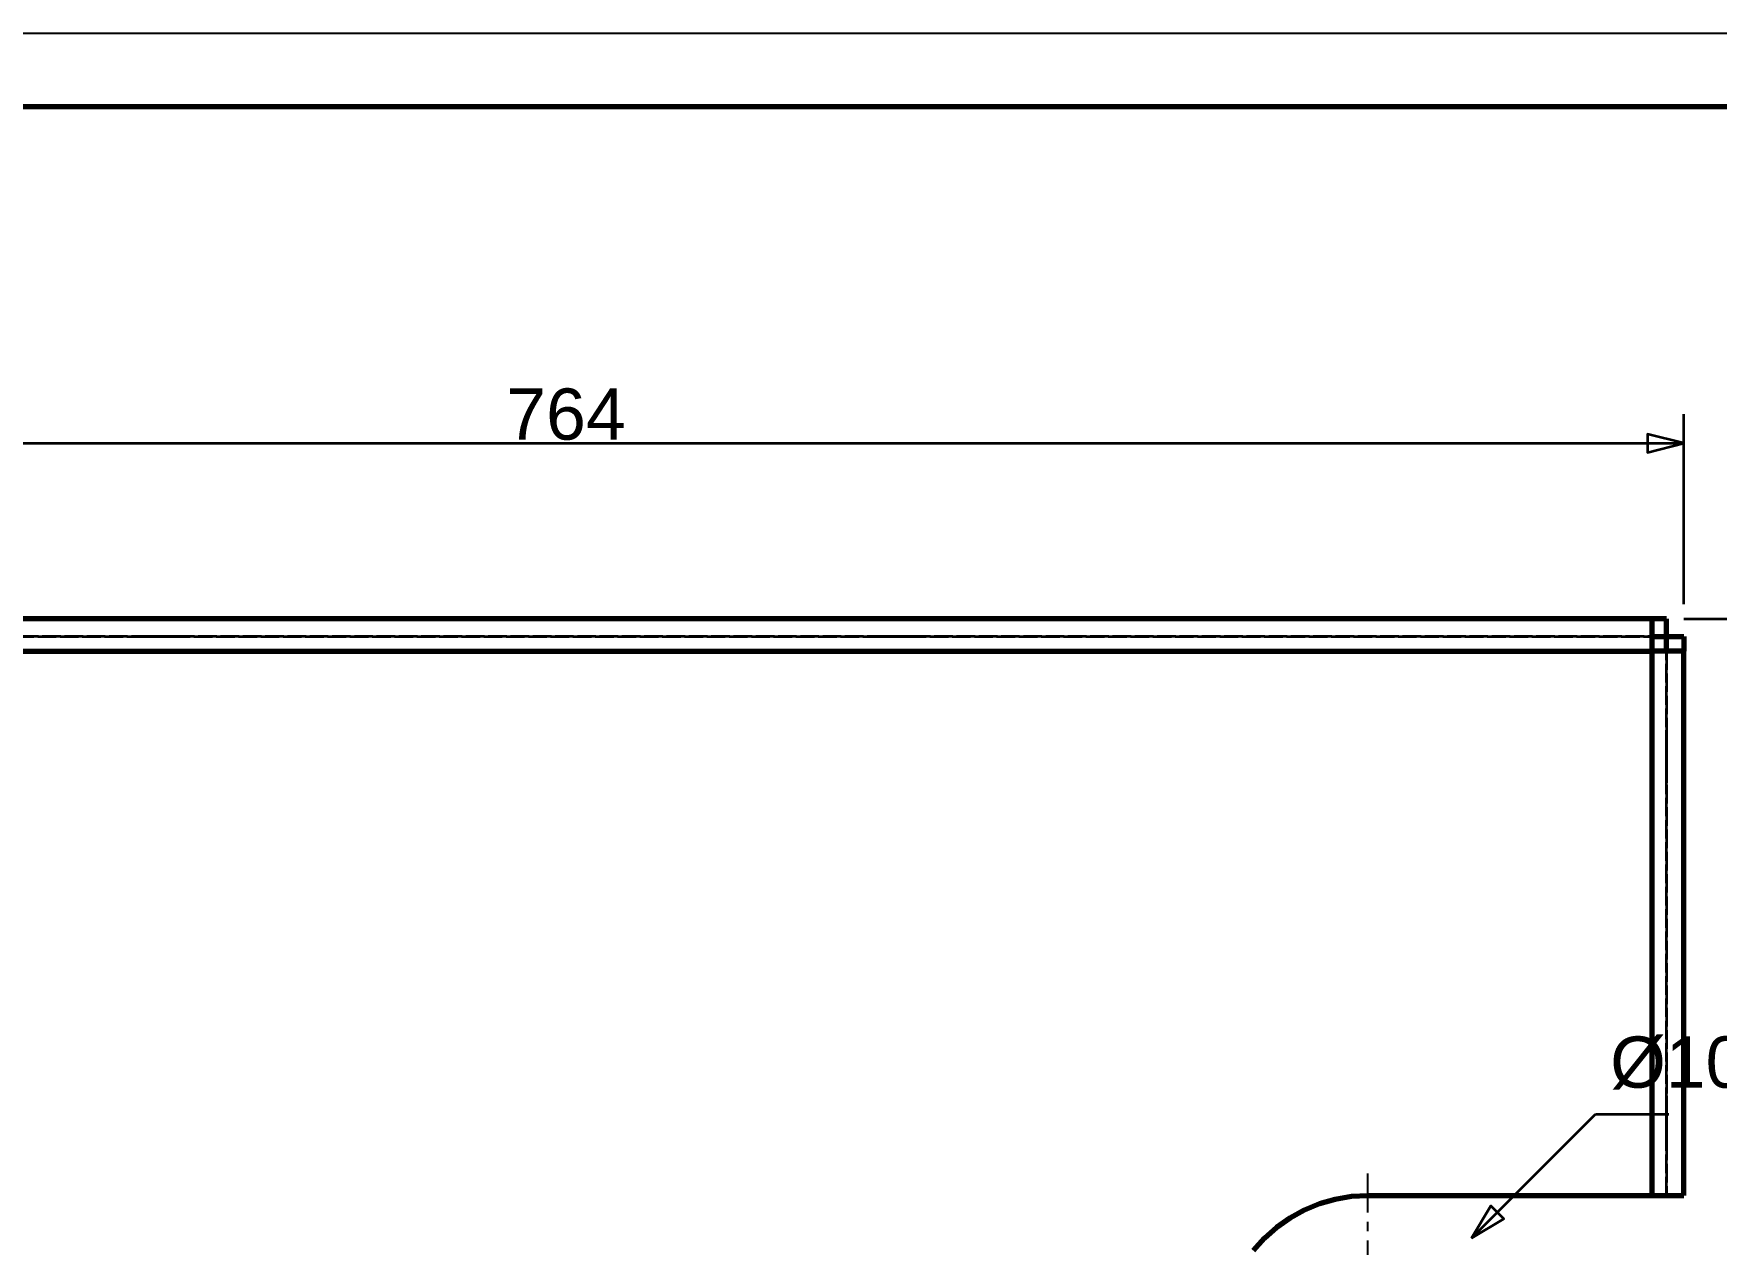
# Model space of a CAD drawing. Header units: millimetres. Extents: x 0 to 420, y 0 to 297.
# Drawn here: x 105 to 220, y 214.3 to 297 of the extents above; entities that cross this region are included whole.
import ezdxf
from ezdxf.enums import TextEntityAlignment as Align

# ---------------------------------------------------------------- set-up
doc = ezdxf.new("R2010")
doc.units = ezdxf.units.MM
doc.linetypes.add('CENTER', pattern=[5.08, 3.175, -0.635, 0.635, -0.635])
doc.linetypes.add('DASHED', pattern=[1.524, 1.27, -0.254])
doc.styles.add('GOST', font='Arial')

msp = doc.modelspace()

# ---------------------------------------------------------------- linework, layer by layer
at = {"color": 7, "lineweight": 35}
for p, q in [((217.8, 258), (217.8, 271)), ((65, 269), (217.8, 269)), ((217.8, 257), (232.8, 257)), ((203.27, 214.67), (211.76, 223.16)), ((211.76, 223.16), (216.76, 223.16))]:
    msp.add_line(p, q, dxfattribs=at)
at = {"color": 5, "linetype": 'DASHED', "lineweight": 35}
for p, q in [((216.6, 257), (66.34, 257)), ((112.01, 257), (112, 257)), ((112, 257), (112.01, 257)), ((112.03, 257), (112.01, 257)), ((112.01, 257), (112.03, 257)), ((112.07, 257), (112.03, 257)), ((112.03, 257), (112.07, 257)), ((112.12, 257), (112.07, 257)), ((112.07, 257), (112.12, 257)), ((112.18, 257), (112.12, 257)), ((112.12, 257), (112.18, 257)), ((112.26, 257), (112.18, 257)), ((112.18, 257), (112.26, 257)), ((112.35, 257), (112.26, 257)), ((112.26, 257), (112.35, 257)), ((112.45, 257), (112.35, 257)), ((112.35, 257), (112.45, 257)), ((112.56, 257), (112.45, 257)), ((112.45, 257), (112.56, 257)), ((112.68, 257), (112.56, 257)), ((112.56, 257), (112.68, 257)), ((112.8, 257), (112.68, 257)), ((112.68, 257), (112.8, 257)), ((112.93, 257), (112.8, 257)), ((112.8, 257), (112.93, 257)), ((113.07, 257), (112.93, 257)), ((112.93, 257), (113.07, 257)), ((113.2, 257), (113.07, 257)), ((113.07, 257), (113.2, 257)), ((113.2, 257), (114.4, 257)), ((114.4, 257), (113.2, 257)), ((114.4, 257), (114.53, 257)), ((114.53, 257), (114.4, 257)), ((114.53, 257), (114.67, 257)), ((114.67, 257), (114.53, 257)), ((114.67, 257), (114.8, 257)), ((114.8, 257), (114.67, 257)), ((114.8, 257), (114.92, 257)), ((114.92, 257), (114.8, 257)), ((114.92, 257), (115.04, 257)), ((115.04, 257), (114.92, 257)), ((115.04, 257), (115.15, 257)), ((115.15, 257), (115.04, 257)), ((115.15, 257), (115.25, 257)), ((115.25, 257), (115.15, 257)), ((115.25, 257), (115.34, 257)), ((115.34, 257), (115.25, 257)), ((115.34, 257), (115.42, 257)), ((115.42, 257), (115.34, 257)), ((115.42, 257), (115.48, 257)), ((115.48, 257), (115.42, 257)), ((115.48, 257), (115.53, 257)), ((115.53, 257), (115.48, 257)), ((115.53, 257), (115.57, 257)), ((115.57, 257), (115.53, 257)), ((115.57, 257), (115.59, 257)), ((115.59, 257), (115.57, 257)), ((115.59, 257), (115.6, 257)), ((115.6, 257), (115.59, 257)), ((162.01, 257), (162, 257)), ((162, 257), (162.01, 257)), ((162.03, 257), (162.01, 257)), ((162.01, 257), (162.03, 257)), ((162.07, 257), (162.03, 257)), ((162.03, 257), (162.07, 257)), ((162.12, 257), (162.07, 257)), ((162.07, 257), (162.12, 257)), ((162.18, 257), (162.12, 257)), ((162.12, 257), (162.18, 257)), ((162.26, 257), (162.18, 257)), ((162.18, 257), (162.26, 257)), ((162.35, 257), (162.26, 257)), ((162.26, 257), (162.35, 257)), ((162.45, 257), (162.35, 257)), ((162.35, 257), (162.45, 257)), ((162.56, 257), (162.45, 257)), ((162.45, 257), (162.56, 257)), ((162.68, 257), (162.56, 257)), ((162.56, 257), (162.68, 257)), ((162.8, 257), (162.68, 257)), ((162.68, 257), (162.8, 257)), ((162.93, 257), (162.8, 257)), ((162.8, 257), (162.93, 257)), ((163.07, 257), (162.93, 257)), ((162.93, 257), (163.07, 257)), ((163.2, 257), (163.07, 257)), ((163.07, 257), (163.2, 257)), ((163.2, 257), (164.4, 257)), ((164.4, 257), (163.2, 257)), ((164.4, 257), (164.53, 257)), ((164.53, 257), (164.4, 257)), ((164.53, 257), (164.67, 257)), ((164.67, 257), (164.53, 257)), ((164.67, 257), (164.8, 257)), ((164.8, 257), (164.67, 257)), ((164.8, 257), (164.92, 257)), ((164.92, 257), (164.8, 257)), ((164.92, 257), (165.04, 257)), ((165.04, 257), (164.92, 257)), ((165.04, 257), (165.15, 257)), ((165.15, 257), (165.04, 257)), ((165.15, 257), (165.25, 257)), ((165.25, 257), (165.15, 257)), ((165.25, 257), (165.34, 257)), ((165.34, 257), (165.25, 257)), ((165.34, 257), (165.42, 257)), ((165.42, 257), (165.34, 257)), ((165.42, 257), (165.48, 257)), ((165.48, 257), (165.42, 257)), ((165.48, 257), (165.53, 257)), ((165.53, 257), (165.48, 257)), ((165.53, 257), (165.57, 257)), ((165.57, 257), (165.53, 257)), ((165.57, 257), (165.59, 257)), ((165.59, 257), (165.57, 257)), ((165.59, 257), (165.6, 257)), ((165.6, 257), (165.59, 257)), ((215.6, 257), (215.6, 255.8)), ((216.6, 255.8), (216.6, 257)), ((216.6, 255.8), (66.34, 255.8)), ((67.2, 255.8), (215.6, 255.8)), ((112.01, 255.8), (112, 255.8)), ((112, 255.8), (112.01, 255.8)), ((112.03, 255.8), (112.01, 255.8)), ((112.01, 255.8), (112.03, 255.8)), ((112.07, 255.8), (112.03, 255.8)), ((112.03, 255.8), (112.07, 255.8)), ((112.12, 255.8), (112.07, 255.8)), ((112.07, 255.8), (112.12, 255.8)), ((112.18, 255.8), (112.12, 255.8)), ((112.12, 255.8), (112.18, 255.8)), ((112.26, 255.8), (112.18, 255.8)), ((112.18, 255.8), (112.26, 255.8)), ((112.35, 255.8), (112.26, 255.8)), ((112.26, 255.8), (112.35, 255.8)), ((112.45, 255.8), (112.35, 255.8)), ((112.35, 255.8), (112.45, 255.8)), ((112.56, 255.8), (112.45, 255.8)), ((112.45, 255.8), (112.56, 255.8)), ((112.68, 255.8), (112.56, 255.8)), ((112.56, 255.8), (112.68, 255.8)), ((112.8, 255.8), (112.68, 255.8)), ((112.68, 255.8), (112.8, 255.8)), ((112.93, 255.8), (112.8, 255.8)), ((112.8, 255.8), (112.93, 255.8)), ((113.07, 255.8), (112.93, 255.8)), ((112.93, 255.8), (113.07, 255.8)), ((113.2, 255.8), (113.07, 255.8)), ((113.07, 255.8), (113.2, 255.8)), ((114.4, 255.8), (113.2, 255.8)), ((113.2, 255.8), (114.4, 255.8)), ((114.4, 255.8), (114.53, 255.8)), ((114.53, 255.8), (114.4, 255.8)), ((114.53, 255.8), (114.67, 255.8)), ((114.67, 255.8), (114.53, 255.8)), ((114.67, 255.8), (114.8, 255.8)), ((114.8, 255.8), (114.67, 255.8)), ((114.8, 255.8), (114.92, 255.8)), ((114.92, 255.8), (114.8, 255.8)), ((114.92, 255.8), (115.04, 255.8)), ((115.04, 255.8), (114.92, 255.8)), ((115.04, 255.8), (115.15, 255.8)), ((115.15, 255.8), (115.04, 255.8)), ((115.15, 255.8), (115.25, 255.8)), ((115.25, 255.8), (115.15, 255.8)), ((115.25, 255.8), (115.34, 255.8)), ((115.34, 255.8), (115.25, 255.8)), ((115.34, 255.8), (115.42, 255.8)), ((115.42, 255.8), (115.34, 255.8)), ((115.42, 255.8), (115.48, 255.8)), ((115.48, 255.8), (115.42, 255.8)), ((115.48, 255.8), (115.53, 255.8)), ((115.53, 255.8), (115.48, 255.8)), ((115.53, 255.8), (115.57, 255.8)), ((115.57, 255.8), (115.53, 255.8)), ((115.57, 255.8), (115.59, 255.8)), ((115.59, 255.8), (115.57, 255.8)), ((115.59, 255.8), (115.6, 255.8)), ((115.6, 255.8), (115.59, 255.8)), ((162.01, 255.8), (162, 255.8)), ((162, 255.8), (162.01, 255.8)), ((162.03, 255.8), (162.01, 255.8)), ((162.01, 255.8), (162.03, 255.8)), ((162.07, 255.8), (162.03, 255.8)), ((162.03, 255.8), (162.07, 255.8)), ((162.12, 255.8), (162.07, 255.8)), ((162.07, 255.8), (162.12, 255.8)), ((162.18, 255.8), (162.12, 255.8)), ((162.12, 255.8), (162.18, 255.8)), ((162.26, 255.8), (162.18, 255.8)), ((162.18, 255.8), (162.26, 255.8)), ((162.35, 255.8), (162.26, 255.8)), ((162.26, 255.8), (162.35, 255.8)), ((162.45, 255.8), (162.35, 255.8)), ((162.35, 255.8), (162.45, 255.8)), ((162.56, 255.8), (162.45, 255.8)), ((162.45, 255.8), (162.56, 255.8)), ((162.68, 255.8), (162.56, 255.8)), ((162.56, 255.8), (162.68, 255.8)), ((162.8, 255.8), (162.68, 255.8)), ((162.68, 255.8), (162.8, 255.8)), ((162.93, 255.8), (162.8, 255.8)), ((162.8, 255.8), (162.93, 255.8)), ((163.07, 255.8), (162.93, 255.8)), ((162.93, 255.8), (163.07, 255.8)), ((163.2, 255.8), (163.07, 255.8)), ((163.07, 255.8), (163.2, 255.8)), ((164.4, 255.8), (163.2, 255.8)), ((163.2, 255.8), (164.4, 255.8)), ((164.4, 255.8), (164.53, 255.8)), ((164.53, 255.8), (164.4, 255.8)), ((164.53, 255.8), (164.67, 255.8)), ((164.67, 255.8), (164.53, 255.8)), ((164.67, 255.8), (164.8, 255.8)), ((164.8, 255.8), (164.67, 255.8)), ((164.8, 255.8), (164.92, 255.8)), ((164.92, 255.8), (164.8, 255.8)), ((164.92, 255.8), (165.04, 255.8)), ((165.04, 255.8), (164.92, 255.8)), ((165.04, 255.8), (165.15, 255.8)), ((165.15, 255.8), (165.04, 255.8)), ((165.15, 255.8), (165.25, 255.8)), ((165.25, 255.8), (165.15, 255.8)), ((165.25, 255.8), (165.34, 255.8)), ((165.34, 255.8), (165.25, 255.8)), ((165.34, 255.8), (165.42, 255.8)), ((165.42, 255.8), (165.34, 255.8)), ((165.42, 255.8), (165.48, 255.8)), ((165.48, 255.8), (165.42, 255.8)), ((165.48, 255.8), (165.53, 255.8)), ((165.53, 255.8), (165.48, 255.8)), ((165.53, 255.8), (165.57, 255.8)), ((165.57, 255.8), (165.53, 255.8)), ((165.57, 255.8), (165.59, 255.8)), ((165.59, 255.8), (165.57, 255.8)), ((165.59, 255.8), (165.6, 255.8)), ((165.6, 255.8), (165.59, 255.8)), ((215.6, 255.79), (215.6, 255.8)), ((215.6, 255.77), (215.6, 255.79)), ((215.6, 255.74), (215.6, 255.77)), ((215.6, 255.7), (215.6, 255.74)), ((215.6, 255.65), (215.6, 255.7)), ((215.6, 255.58), (215.6, 255.65)), ((215.6, 255.51), (215.6, 255.58)), ((215.6, 255.42), (215.6, 255.51)), ((215.6, 255.33), (215.6, 255.42)), ((215.6, 255.23), (215.6, 255.33)), ((216.6, 255.8), (217.8, 255.8)), ((216.6, 217.6), (216.6, 255.8)), ((217.8, 217.6), (217.8, 255.8)), ((215.6, 255.13), (215.6, 255.23)), ((215.6, 255.02), (215.6, 255.13)), ((215.6, 254.91), (215.6, 255.02)), ((215.6, 254.8), (215.6, 254.91)), ((215.71, 254.8), (215.6, 254.8)), ((215.82, 254.8), (215.71, 254.8)), ((215.93, 254.8), (215.82, 254.8)), ((216.03, 254.8), (215.93, 254.8)), ((216.13, 254.8), (216.03, 254.8)), ((216.22, 254.8), (216.13, 254.8)), ((216.31, 254.8), (216.22, 254.8)), ((216.38, 254.8), (216.31, 254.8)), ((216.45, 254.8), (216.38, 254.8)), ((216.5, 254.8), (216.45, 254.8)), ((216.54, 254.8), (216.5, 254.8)), ((216.57, 254.8), (216.54, 254.8)), ((216.59, 254.8), (216.57, 254.8)), ((216.6, 254.8), (216.59, 254.8)), ((217.8, 254.8), (216.6, 254.8)), ((216.6, 254.8), (216.6, 217.6)), ((216.6, 249.39), (216.6, 249.4)), ((216.6, 249.4), (216.6, 249.39)), ((216.6, 249.37), (216.6, 249.39)), ((216.6, 249.39), (216.6, 249.37)), ((216.6, 249.33), (216.6, 249.37)), ((216.6, 249.37), (216.6, 249.33)), ((216.6, 249.28), (216.6, 249.33)), ((216.6, 249.33), (216.6, 249.28)), ((216.6, 249.22), (216.6, 249.28)), ((216.6, 249.28), (216.6, 249.22)), ((216.6, 249.14), (216.6, 249.22)), ((216.6, 249.22), (216.6, 249.14)), ((216.6, 249.05), (216.6, 249.14)), ((216.6, 249.14), (216.6, 249.05)), ((216.6, 248.95), (216.6, 249.05)), ((216.6, 249.05), (216.6, 248.95)), ((216.6, 248.84), (216.6, 248.95)), ((216.6, 248.95), (216.6, 248.84)), ((216.6, 248.72), (216.6, 248.84)), ((216.6, 248.84), (216.6, 248.72)), ((216.6, 248.6), (216.6, 248.72)), ((216.6, 248.72), (216.6, 248.6)), ((216.6, 248.47), (216.6, 248.6)), ((216.6, 248.6), (216.6, 248.47)), ((216.6, 248.33), (216.6, 248.47)), ((216.6, 248.47), (216.6, 248.33)), ((217.8, 249.39), (217.8, 249.4)), ((217.8, 249.4), (217.8, 249.39)), ((217.8, 249.37), (217.8, 249.39)), ((217.8, 249.39), (217.8, 249.37)), ((217.8, 249.33), (217.8, 249.37)), ((217.8, 249.37), (217.8, 249.33)), ((217.8, 249.28), (217.8, 249.33)), ((217.8, 249.33), (217.8, 249.28)), ((217.8, 249.22), (217.8, 249.28)), ((217.8, 249.28), (217.8, 249.22)), ((217.8, 249.14), (217.8, 249.22)), ((217.8, 249.22), (217.8, 249.14)), ((217.8, 249.05), (217.8, 249.14)), ((217.8, 249.14), (217.8, 249.05)), ((217.8, 248.95), (217.8, 249.05)), ((217.8, 249.05), (217.8, 248.95)), ((217.8, 248.84), (217.8, 248.95)), ((217.8, 248.95), (217.8, 248.84)), ((217.8, 248.72), (217.8, 248.84)), ((217.8, 248.84), (217.8, 248.72)), ((217.8, 248.6), (217.8, 248.72)), ((217.8, 248.72), (217.8, 248.6)), ((217.8, 248.47), (217.8, 248.6)), ((217.8, 248.6), (217.8, 248.47)), ((217.8, 248.33), (217.8, 248.47)), ((217.8, 248.47), (217.8, 248.33)), ((216.6, 248.2), (216.6, 248.33)), ((216.6, 248.33), (216.6, 248.2)), ((216.6, 247), (216.6, 248.2)), ((216.6, 248.2), (216.6, 247)), ((217.8, 248.2), (217.8, 248.33)), ((217.8, 248.33), (217.8, 248.2)), ((217.8, 248.2), (217.8, 247)), ((217.8, 247), (217.8, 248.2)), ((216.6, 247), (216.6, 246.87)), ((216.6, 246.87), (216.6, 247)), ((216.6, 246.87), (216.6, 246.73)), ((216.6, 246.73), (216.6, 246.87)), ((216.6, 246.73), (216.6, 246.6)), ((216.6, 246.6), (216.6, 246.73)), ((216.6, 246.6), (216.6, 246.48)), ((216.6, 246.48), (216.6, 246.6)), ((216.6, 246.48), (216.6, 246.36)), ((216.6, 246.36), (216.6, 246.48)), ((216.6, 246.36), (216.6, 246.25)), ((216.6, 246.25), (216.6, 246.36)), ((216.6, 246.25), (216.6, 246.15)), ((216.6, 246.15), (216.6, 246.25)), ((216.6, 246.15), (216.6, 246.06)), ((216.6, 246.06), (216.6, 246.15)), ((217.8, 247), (217.8, 246.87)), ((217.8, 246.87), (217.8, 247)), ((217.8, 246.87), (217.8, 246.73)), ((217.8, 246.73), (217.8, 246.87)), ((217.8, 246.73), (217.8, 246.6)), ((217.8, 246.6), (217.8, 246.73)), ((217.8, 246.6), (217.8, 246.48)), ((217.8, 246.48), (217.8, 246.6)), ((217.8, 246.48), (217.8, 246.36)), ((217.8, 246.36), (217.8, 246.48)), ((217.8, 246.36), (217.8, 246.25)), ((217.8, 246.25), (217.8, 246.36)), ((217.8, 246.25), (217.8, 246.15)), ((217.8, 246.15), (217.8, 246.25)), ((217.8, 246.15), (217.8, 246.06)), ((217.8, 246.06), (217.8, 246.15)), ((216.6, 246.06), (216.6, 245.98)), ((216.6, 245.98), (216.6, 246.06)), ((216.6, 245.98), (216.6, 245.92)), ((216.6, 245.92), (216.6, 245.98)), ((216.6, 245.92), (216.6, 245.87)), ((216.6, 245.87), (216.6, 245.92)), ((216.6, 245.87), (216.6, 245.83)), ((216.6, 245.83), (216.6, 245.87)), ((216.6, 245.83), (216.6, 245.81)), ((216.6, 245.81), (216.6, 245.83)), ((216.6, 245.81), (216.6, 245.8)), ((216.6, 245.8), (216.6, 245.81)), ((217.8, 246.06), (217.8, 245.98)), ((217.8, 245.98), (217.8, 246.06)), ((217.8, 245.98), (217.8, 245.92)), ((217.8, 245.92), (217.8, 245.98)), ((217.8, 245.92), (217.8, 245.87)), ((217.8, 245.87), (217.8, 245.92)), ((217.8, 245.87), (217.8, 245.83)), ((217.8, 245.83), (217.8, 245.87)), ((217.8, 245.83), (217.8, 245.81)), ((217.8, 245.81), (217.8, 245.83)), ((217.8, 245.81), (217.8, 245.8)), ((217.8, 245.8), (217.8, 245.81)), ((216.6, 224.39), (216.6, 224.4)), ((216.6, 224.4), (216.6, 224.39)), ((216.6, 224.37), (216.6, 224.39)), ((216.6, 224.39), (216.6, 224.37)), ((216.6, 224.33), (216.6, 224.37)), ((216.6, 224.37), (216.6, 224.33)), ((216.6, 224.28), (216.6, 224.33)), ((216.6, 224.33), (216.6, 224.28)), ((216.6, 224.22), (216.6, 224.28)), ((216.6, 224.28), (216.6, 224.22)), ((217.8, 224.39), (217.8, 224.4)), ((217.8, 224.4), (217.8, 224.39)), ((217.8, 224.37), (217.8, 224.39)), ((217.8, 224.39), (217.8, 224.37)), ((217.8, 224.33), (217.8, 224.37)), ((217.8, 224.37), (217.8, 224.33)), ((217.8, 224.28), (217.8, 224.33)), ((217.8, 224.33), (217.8, 224.28)), ((217.8, 224.22), (217.8, 224.28)), ((217.8, 224.28), (217.8, 224.22)), ((216.6, 224.14), (216.6, 224.22)), ((216.6, 224.22), (216.6, 224.14)), ((216.6, 224.05), (216.6, 224.14)), ((216.6, 224.14), (216.6, 224.05)), ((216.6, 223.95), (216.6, 224.05)), ((216.6, 224.05), (216.6, 223.95)), ((216.6, 223.84), (216.6, 223.95)), ((216.6, 223.95), (216.6, 223.84)), ((216.6, 223.72), (216.6, 223.84)), ((216.6, 223.84), (216.6, 223.72)), ((216.6, 223.6), (216.6, 223.72)), ((216.6, 223.72), (216.6, 223.6)), ((216.6, 223.47), (216.6, 223.6)), ((216.6, 223.6), (216.6, 223.47)), ((216.6, 223.33), (216.6, 223.47)), ((216.6, 223.47), (216.6, 223.33)), ((216.6, 223.2), (216.6, 223.33)), ((216.6, 223.33), (216.6, 223.2)), ((216.6, 222), (216.6, 223.2)), ((216.6, 223.2), (216.6, 222)), ((217.8, 224.14), (217.8, 224.22)), ((217.8, 224.22), (217.8, 224.14)), ((217.8, 224.05), (217.8, 224.14)), ((217.8, 224.14), (217.8, 224.05)), ((217.8, 223.95), (217.8, 224.05)), ((217.8, 224.05), (217.8, 223.95)), ((217.8, 223.84), (217.8, 223.95)), ((217.8, 223.95), (217.8, 223.84)), ((217.8, 223.72), (217.8, 223.84)), ((217.8, 223.84), (217.8, 223.72)), ((217.8, 223.6), (217.8, 223.72)), ((217.8, 223.72), (217.8, 223.6)), ((217.8, 223.47), (217.8, 223.6)), ((217.8, 223.6), (217.8, 223.47)), ((217.8, 223.33), (217.8, 223.47)), ((217.8, 223.47), (217.8, 223.33)), ((217.8, 223.2), (217.8, 223.33)), ((217.8, 223.33), (217.8, 223.2)), ((217.8, 223.2), (217.8, 222)), ((217.8, 222), (217.8, 223.2)), ((216.6, 222), (216.6, 221.87)), ((216.6, 221.87), (216.6, 222)), ((217.8, 222), (217.8, 221.87)), ((217.8, 221.87), (217.8, 222)), ((216.6, 221.87), (216.6, 221.73)), ((216.6, 221.73), (216.6, 221.87)), ((216.6, 221.73), (216.6, 221.6)), ((216.6, 221.6), (216.6, 221.73)), ((216.6, 221.6), (216.6, 221.48)), ((216.6, 221.48), (216.6, 221.6)), ((216.6, 221.48), (216.6, 221.36)), ((216.6, 221.36), (216.6, 221.48)), ((216.6, 221.36), (216.6, 221.25)), ((216.6, 221.25), (216.6, 221.36)), ((216.6, 221.25), (216.6, 221.15)), ((216.6, 221.15), (216.6, 221.25)), ((216.6, 221.15), (216.6, 221.06)), ((216.6, 221.06), (216.6, 221.15)), ((216.6, 221.06), (216.6, 220.98)), ((216.6, 220.98), (216.6, 221.06)), ((216.6, 220.98), (216.6, 220.92)), ((216.6, 220.92), (216.6, 220.98)), ((216.6, 220.92), (216.6, 220.87)), ((216.6, 220.87), (216.6, 220.92)), ((216.6, 220.87), (216.6, 220.83)), ((216.6, 220.83), (216.6, 220.87)), ((216.6, 220.83), (216.6, 220.81)), ((216.6, 220.81), (216.6, 220.83)), ((216.6, 220.81), (216.6, 220.8)), ((216.6, 220.8), (216.6, 220.81)), ((217.8, 221.87), (217.8, 221.73)), ((217.8, 221.73), (217.8, 221.87)), ((217.8, 221.73), (217.8, 221.6)), ((217.8, 221.6), (217.8, 221.73)), ((217.8, 221.6), (217.8, 221.48)), ((217.8, 221.48), (217.8, 221.6)), ((217.8, 221.48), (217.8, 221.36)), ((217.8, 221.36), (217.8, 221.48)), ((217.8, 221.36), (217.8, 221.25)), ((217.8, 221.25), (217.8, 221.36)), ((217.8, 221.25), (217.8, 221.15)), ((217.8, 221.15), (217.8, 221.25)), ((217.8, 221.15), (217.8, 221.06)), ((217.8, 221.06), (217.8, 221.15)), ((217.8, 221.06), (217.8, 220.98)), ((217.8, 220.98), (217.8, 221.06)), ((217.8, 220.98), (217.8, 220.92)), ((217.8, 220.92), (217.8, 220.98)), ((217.8, 220.92), (217.8, 220.87)), ((217.8, 220.87), (217.8, 220.92)), ((217.8, 220.87), (217.8, 220.83)), ((217.8, 220.83), (217.8, 220.87)), ((217.8, 220.83), (217.8, 220.81)), ((217.8, 220.81), (217.8, 220.83)), ((217.8, 220.81), (217.8, 220.8)), ((217.8, 220.8), (217.8, 220.81)), ((193.97, 217.35), (192.9, 217.04)), ((195.08, 217.54), (193.97, 217.35)), ((196.2, 217.6), (195.08, 217.54)), ((215.6, 217.6), (196.2, 217.6)), ((215.6, 217.6), (215.71, 217.6)), ((215.71, 217.6), (215.82, 217.6)), ((215.82, 217.6), (215.93, 217.6)), ((215.93, 217.6), (216.03, 217.6)), ((216.03, 217.6), (216.13, 217.6)), ((216.13, 217.6), (216.22, 217.6)), ((216.22, 217.6), (216.31, 217.6)), ((216.31, 217.6), (216.38, 217.6)), ((216.38, 217.6), (216.45, 217.6)), ((216.45, 217.6), (216.5, 217.6)), ((216.5, 217.6), (216.54, 217.6)), ((216.54, 217.6), (216.57, 217.6)), ((216.57, 217.6), (216.59, 217.6)), ((216.59, 217.6), (216.6, 217.6)), ((216.6, 217.6), (217.8, 217.6)), ((216.6, 217.6), (217.8, 217.6)), ((191.86, 216.61), (190.88, 216.07)), ((192.9, 217.04), (191.86, 216.61)), ((189.97, 215.42), (189.13, 214.67)), ((190.88, 216.07), (189.97, 215.42)), ((189.13, 214.67), (188.38, 213.83))]:
    msp.add_line(p, q, dxfattribs=at)
at = {"color": 1, "lineweight": 70}
for p, q in [((215.6, 257), (67.2, 257)), ((216.6, 257), (215.6, 257)), ((215.6, 257), (215.6, 256.99)), ((215.6, 256.99), (215.6, 256.94)), ((215.6, 256.94), (215.6, 256.88)), ((215.6, 256.88), (215.6, 256.78)), ((215.6, 256.78), (215.6, 256.66)), ((215.6, 256.66), (215.6, 256.52)), ((215.6, 256.52), (215.6, 256.36)), ((216.6, 255.8), (216.6, 257)), ((215.6, 256.36), (215.6, 256.17)), ((215.6, 256.17), (215.6, 255.97)), ((215.6, 255.97), (215.6, 255.75)), ((215.6, 255.8), (216.6, 255.8)), ((215.6, 255.75), (215.6, 255.53)), ((215.6, 255.53), (215.6, 255.29)), ((215.6, 255.29), (215.6, 255.05)), ((216.6, 254.8), (216.6, 255.8)), ((216.6, 255.8), (217.8, 255.8)), ((217.8, 255.8), (217.8, 254.8)), ((67.2, 254.8), (215.6, 254.8)), ((215.6, 255.05), (215.6, 254.8)), ((215.85, 254.8), (215.6, 254.8)), ((215.6, 254.8), (215.6, 217.6)), ((216.09, 254.8), (215.85, 254.8)), ((216.33, 254.8), (216.09, 254.8)), ((216.55, 254.8), (216.33, 254.8)), ((216.77, 254.8), (216.55, 254.8)), ((216.97, 254.8), (216.77, 254.8)), ((217.16, 254.8), (216.97, 254.8)), ((217.32, 254.8), (217.16, 254.8)), ((217.46, 254.8), (217.32, 254.8)), ((217.58, 254.8), (217.46, 254.8)), ((217.68, 254.8), (217.58, 254.8)), ((217.74, 254.8), (217.68, 254.8)), ((217.79, 254.8), (217.74, 254.8)), ((217.8, 254.8), (217.79, 254.8)), ((217.8, 217.6), (217.8, 254.8)), ((192.9, 217.04), (193.97, 217.35)), ((193.97, 217.35), (195.08, 217.54)), ((195.08, 217.54), (196.2, 217.6)), ((196.2, 217.6), (215.6, 217.6)), ((215.6, 217.6), (215.85, 217.6)), ((215.85, 217.6), (216.09, 217.6)), ((216.09, 217.6), (216.33, 217.6)), ((216.33, 217.6), (216.55, 217.6)), ((216.55, 217.6), (216.77, 217.6)), ((216.77, 217.6), (216.97, 217.6)), ((216.97, 217.6), (217.16, 217.6)), ((217.16, 217.6), (217.32, 217.6)), ((217.32, 217.6), (217.46, 217.6)), ((217.46, 217.6), (217.58, 217.6)), ((217.58, 217.6), (217.68, 217.6)), ((217.68, 217.6), (217.74, 217.6)), ((217.74, 217.6), (217.79, 217.6)), ((217.79, 217.6), (217.8, 217.6)), ((190.88, 216.07), (191.86, 216.61)), ((191.86, 216.61), (192.9, 217.04)), ((189.13, 214.67), (189.97, 215.42)), ((189.97, 215.42), (190.88, 216.07)), ((188.38, 213.83), (189.13, 214.67))]:
    msp.add_line(p, q, dxfattribs=at)
at = {"color": 4, "linetype": 'CENTER', "lineweight": 25}
msp.add_line((196.2, 196.1), (196.2, 219.1), dxfattribs=at)
at = {"color": 7, "lineweight": 25}
msp.add_lwpolyline([(0, 0), (420, 0), (420, 297), (0, 297)], close=True, dxfattribs=at)
at = {"color": 7, "lineweight": 70}
msp.add_lwpolyline([(20, 5), (415, 5), (415, 292), (20, 292)], close=True, dxfattribs=at)
at = {"color": 7, "lineweight": 35}
for points in [[(217.8, 269), (215.3, 269.62), (215.3, 268.38)], [(203.27, 214.67), (205.48, 216), (204.6, 216.88)]]:
    msp.add_lwpolyline(points, close=True, dxfattribs=at)

# ---------------------------------------------------------------- texts
at = {"color": 7, "style": 'GOST'}
msp.add_text('764', height=3.5, dxfattribs=at).set_placement((141.4, 271), align=Align.MIDDLE)
msp.add_text('Ø100', height=3.5, dxfattribs=at).set_placement((212.76, 224.96))

doc.saveas('drawing.dxf')
